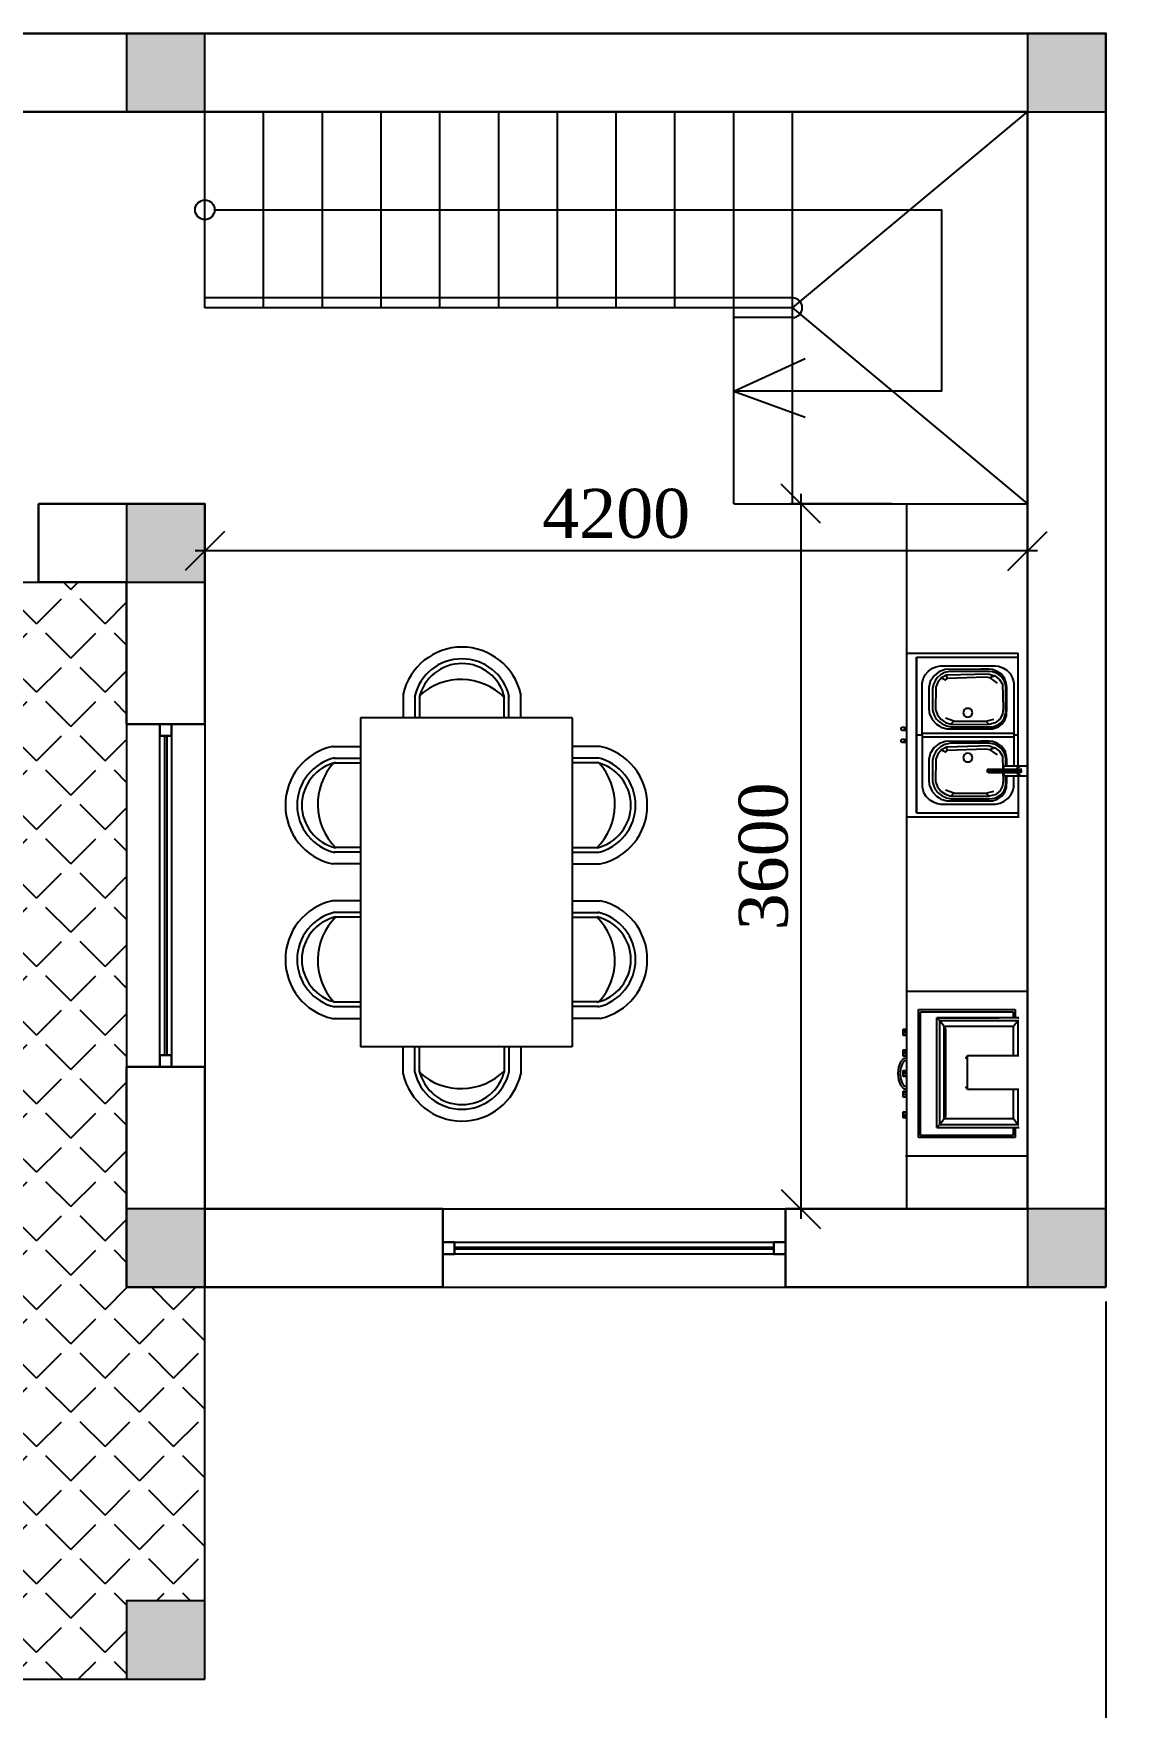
# Model space of a CAD drawing. Header units: inches. Extents: x 2870606 to 3671143, y -733551 to -473558.
# Drawn here: x 2922817 to 2928392, y -494264 to -485719 of the extents above; entities that cross this region are included whole.
import ezdxf

# ---------------------------------------------------------------- set-up
doc = ezdxf.new("R2010")
doc.units = ezdxf.units.IN
doc.header["$MEASUREMENT"] = 0
doc.layers.add('A_Windows', color=160, linetype='Continuous')
doc.layers.add('potolok', color=7, linetype='Continuous')
doc.styles.add('J~stule', font='dutch.ttf')
doc.linetypes.add('FENCELINE1', pattern='A,0.25,-0.1,[133,ltypeshp.shx,S=0.1,R=0,X=-0.1,Y=0],-0.1,1', length=1.45)
doc.dimstyles.new('J~style', dxfattribs={"dimscale": 100, "dimtxt": 2.5, "dimasz": 2, "dimexe": 0.55, "dimexo": 0.725, "dimtad": 1, "dimdec": 0, "dimdsep": 46, "dimtxsty": 'J~stule', "dimblk": 'OBLIQUE', "dimcen": 2, "dimdle": 0.5, "dimadec": 0, "dimazin": 0, "dimtfac": 1, "dimtdec": 0, "dimtmove": 0, "dimatfit": 3, "dimfxl": 1, "dimarcsym": 0})

# ---------------------------------------------------------------- blocks, each defined once
blk = doc.blocks.new('_Oblique')
at = {"color": 0, "linetype": 'ByBlock', "lineweight": -2}
blk.add_line((-0.5, -0.5), (0.5, 0.5), dxfattribs=at)
blk = doc.blocks.new('*D972')
at = {"color": 0, "lineweight": -2, "transparency": 16777216}
for p, q in [((2928292, -492191.4), (2928292, -495083.3)), ((2918092, -494191.4), (2918092, -495083.3)), ((2918042, -495028.3), (2928342, -495028.3))]:
    blk.add_line(p, q, dxfattribs=at)
at = {"layer": 'Defpoints', "color": 0, "lineweight": 35, "transparency": 16777216}
for p in [(2928292, -492118.9), (2918092, -494118.9), (2928292, -495028.3)]:
    blk.add_point(p, dxfattribs=at)
at = {"color": 0, "lineweight": -2, "transparency": 16777216, "xscale": 200, "yscale": 200, "zscale": 200, "rotation": 180}
blk.add_blockref('_Oblique', (2918092, -495028.3), dxfattribs=at)
at = {"color": 0, "lineweight": -2, "transparency": 16777216, "xscale": 200, "yscale": 200, "zscale": 200}
blk.add_blockref('_Oblique', (2928292, -495028.3), dxfattribs=at)
at = {"color": 0, "transparency": 16777216, "insert": (2923192, -494837.4), "char_height": 250, "attachment_point": 5, "style": 'J~stule'}
blk.add_mtext('10200', dxfattribs=at)
blk = doc.blocks.new('*D977')
at = {"color": 0, "lineweight": -2, "transparency": 16777216}
for p, q in [((2923692, -488317.1), (2923692, -488305.2)), ((2927892, -488317.1), (2927892, -488305.2)), ((2927942, -488360.2), (2923642, -488360.2))]:
    blk.add_line(p, q, dxfattribs=at)
at = {"layer": 'Defpoints', "color": 0, "lineweight": 35, "transparency": 16777216}
for p in [(2923692, -488360.2), (2923692, -488389.6), (2927892, -488389.6)]:
    blk.add_point(p, dxfattribs=at)
at = {"color": 0, "lineweight": -2, "transparency": 16777216, "xscale": 200, "yscale": 200, "zscale": 200, "rotation": 180}
blk.add_blockref('_Oblique', (2923692, -488360.2), dxfattribs=at)
at = {"color": 0, "lineweight": -2, "transparency": 16777216, "xscale": 200, "yscale": 200, "zscale": 200}
blk.add_blockref('_Oblique', (2927892, -488360.2), dxfattribs=at)
at = {"color": 0, "transparency": 16777216, "insert": (2925792, -488170.2), "char_height": 250, "attachment_point": 5, "style": 'J~stule'}
blk.add_mtext('4200', dxfattribs=at)
blk = doc.blocks.new('5261')
for p, q in [((-218216.4, -131226.6), (-218216.4, -131347.6)), ((-218156.4, -131233.6), (-218156.4, -131347.6)), ((-218132.4, -131233.6), (-218132.4, -131347.6)), ((-217700.4, -131347.6), (-217700.4, -131233.6)), ((-217676.4, -131347.6), (-217676.4, -131233.6)), ((-217616.4, -131347.6), (-217616.4, -131226.6)), ((-217354, -131347.6), (-218434, -131347.6)), ((-218434, -131347.6), (-218434, -133027.6)), ((-217354, -131347.6), (-217354, -133027.6)), ((-218577.9, -131493.5), (-218434, -131493.5)), ((-217210, -131493.5), (-217354, -131493.5)), ((-218570.9, -131553.5), (-218434, -131553.5)), ((-218570.9, -131577.5), (-218434, -131577.5)), ((-217217.1, -131553.5), (-217354, -131553.5)), ((-217217.1, -131577.5), (-217354, -131577.5)), ((-218434, -132009.5), (-218570.9, -132009.5)), ((-217354, -132009.5), (-217217.1, -132009.5)), ((-218434, -132093.5), (-218577.9, -132093.5)), ((-218434, -132033.5), (-218570.9, -132033.5)), ((-217354, -132033.5), (-217217.1, -132033.5)), ((-217354, -132093.5), (-217210, -132093.5)), ((-218434, -132281.7), (-218577.9, -132281.7)), ((-218434, -132341.7), (-218570.9, -132341.7)), ((-217354, -132281.7), (-217210, -132281.7)), ((-217354, -132341.7), (-217217.1, -132341.7)), ((-218434, -132365.7), (-218570.9, -132365.7)), ((-217354, -132365.7), (-217217.1, -132365.7)), ((-218570.9, -132797.7), (-218434, -132797.7)), ((-218570.9, -132821.7), (-218434, -132821.7)), ((-217217.1, -132797.7), (-217354, -132797.7)), ((-217217.1, -132821.7), (-217354, -132821.7)), ((-218577.9, -132881.7), (-218434, -132881.7)), ((-217210, -132881.7), (-217354, -132881.7)), ((-217354, -133027.6), (-218434, -133027.6)), ((-218216.4, -133165.8), (-218216.4, -133027.6)), ((-218156.4, -133158.8), (-218156.4, -133027.6)), ((-218132.4, -133158.8), (-218132.4, -133027.6)), ((-217700.4, -133027.6), (-217700.4, -133158.8)), ((-217676.4, -133027.6), (-217676.4, -133158.8)), ((-217616.4, -133027.6), (-217616.4, -133165.8))]:
    blk.add_line(p, q)
for centre, radius, start, end in [((-217916.4, -131294.1), 307.5, 12.68038, 167.31962), ((-217916.4, -131294.1), 247.5, 12.68038, 167.31962), ((-217916.4, -131294.1), 223.5, 12.68038, 167.31962), ((-217921.3, -131466.2), 314.1, 44.76745, 132.222), ((-218510.4, -131793.5), 307.5, 102.68038, 257.31962), ((-217277.5, -131793.5), 307.5, 282.68038, 77.31962), ((-218510.4, -131793.5), 247.5, 102.68038, 257.31962), ((-218510.4, -131793.5), 223.5, 102.68038, 257.31962), ((-218338.3, -131788.6), 314.1, 137.778, 225.23255), ((-217277.5, -131793.5), 223.5, 282.68038, 77.31962), ((-217449.6, -131788.6), 314.1, 314.76745, 42.222), ((-217277.5, -131793.5), 247.5, 282.68038, 77.31962), ((-218510.4, -132581.7), 307.5, 102.68038, 257.31962), ((-218510.4, -132581.7), 247.5, 102.68038, 257.31962), ((-217277.5, -132581.7), 247.5, 282.68038, 77.31962), ((-217277.5, -132581.7), 307.5, 282.68038, 77.31962), ((-218510.4, -132581.7), 223.5, 102.68038, 257.31962), ((-218338.3, -132586.7), 314.1, 134.76745, 222.222), ((-217449.6, -132586.7), 314.1, 317.778, 45.23255), ((-217277.5, -132581.7), 223.5, 282.68038, 77.31962), ((-217916.4, -133098.3), 307.5, 192.68038, 347.31962), ((-217916.4, -133098.3), 247.5, 192.68038, 347.31962), ((-217916.4, -133098.3), 223.5, 192.68038, 347.31962), ((-217921.3, -132926.2), 314.1, 227.778, 315.23255)]:
    blk.add_arc(centre, radius, start, end)
blk = doc.blocks.new('*D991')
at = {"color": 0, "lineweight": -2, "transparency": 16777216}
for p, q in [((2926734.4, -488068.9), (2926734.4, -491768.9)), ((2927200.6, -488118.9), (2926679.4, -488118.9)), ((2927819.5, -491718.9), (2926679.4, -491718.9))]:
    blk.add_line(p, q, dxfattribs=at)
at = {"layer": 'Defpoints', "color": 0, "lineweight": 35, "transparency": 16777216}
for p in [(2927273.1, -488118.9), (2926734.4, -491718.9), (2927892, -491718.9)]:
    blk.add_point(p, dxfattribs=at)
at = {"color": 0, "lineweight": -2, "transparency": 16777216, "xscale": 200, "yscale": 200, "zscale": 200}
for p, rotation in [((2926734.4, -488118.9), 90), ((2926734.4, -491718.9), 270)]:
    blk.add_blockref('_Oblique', p, dxfattribs=dict(at, rotation=rotation))
at = {"color": 0, "transparency": 16777216, "insert": (2926544.4, -489918.9), "char_height": 250, "attachment_point": 5, "rotation": 90, "style": 'J~stule'}
blk.add_mtext('3600', dxfattribs=at)
blk = doc.blocks.new('*U969')
at = {"color": 7, "lineweight": 30}
for points in [[(0, 60), (60, 60), (60, 0), (0, 0)], [(1749.9, 60), (1689.9, 60), (1689.9, 0), (1749.9, 0)]]:
    blk.add_lwpolyline(points, close=True, dxfattribs=at)
at = {"color": 4, "lineweight": 25}
for points in [[(60, 60), (1689.9, 60), (1689.9, 0), (60, 0)], [(60, 35), (1689.9, 35), (1689.9, 25), (60, 25)]]:
    blk.add_lwpolyline(points, close=True, dxfattribs=at)

msp = doc.modelspace()

# ---------------------------------------------------------------- hatches: boundary and pattern name
h = msp.add_hatch(color=256)
h.dxf.hatch_style = 1
h.paths.add_polyline_path([(2923292.02, -485718.89), (2923292.02, -486118.89), (2923692.02, -486118.89), (2923692.02, -485718.89)])
h = msp.add_hatch(color=256)
h.dxf.hatch_style = 1
h.paths.add_polyline_path([(2927892.02, -485718.89), (2927892.02, -486118.89), (2928292.02, -486118.89), (2928292.02, -485718.89)])
h = msp.add_hatch(color=256)
h.dxf.hatch_style = 1
h.paths.add_polyline_path([(2923292.02, -488118.89), (2923292.02, -488518.89), (2923692.02, -488518.89), (2923692.02, -488118.89)])
h = msp.add_hatch(color=256)
h.dxf.hatch_style = 1
h.paths.add_polyline_path([(2923292.02, -491718.89), (2923292.02, -492118.89), (2923692.02, -492118.89), (2923692.02, -491718.89)])
h = msp.add_hatch(color=256)
h.dxf.hatch_style = 1
h.paths.add_polyline_path([(2927892.02, -491718.89), (2927892.02, -492118.89), (2928292.02, -492118.89), (2928292.02, -491718.89)])
h = msp.add_hatch(color=256)
h.dxf.hatch_style = 1
h.paths.add_polyline_path([(2923292.02, -493718.89), (2923292.02, -494118.89), (2923692.02, -494118.89), (2923692.02, -493718.89)])
at = {"layer": 'potolok'}
h = msp.add_hatch(dxfattribs=at)
h.set_pattern_fill('ANGLE', color=35, scale=900, angle=405, style=0)
h.set_pattern_definition([(45, (-2687953.97, -1474732.16), (-175.008928, 175.008928), [180, -67.5]), (135, (-2687953.97, -1474732.16), (-175.008928, -175.008928), [180, -67.5])])
h.paths.add_polyline_path([(2918492.02, -488518.89), (2918492.02, -494118.89), (2923292.02, -494118.89), (2923292.02, -493718.89), (2923692.02, -493718.89), (2923692.02, -492118.89), (2923292.02, -492118.89), (2923292.02, -488518.89)])

# ---------------------------------------------------------------- linework, layer by layer
for p, q in [((2923692.02, -487118.89), (2923692.02, -486118.89)), ((2923992.02, -487118.89), (2923992.02, -486118.89)), ((2924292.02, -487118.89), (2924292.02, -486118.89)), ((2924592.02, -487118.89), (2924592.02, -486118.89)), ((2924892.02, -487118.89), (2924892.02, -486118.89)), ((2925192.02, -487118.89), (2925192.02, -486118.89)), ((2925492.02, -487118.89), (2925492.02, -486118.89)), ((2925792.02, -487118.89), (2925792.02, -486118.89)), ((2926092.02, -487118.89), (2926092.02, -486118.89)), ((2926392.02, -487118.89), (2926392.02, -486118.89)), ((2926692.02, -488118.89), (2926692.02, -486118.89)), ((2926692.02, -487118.89), (2927892.02, -486118.89)), ((2926692.02, -487118.89), (2923692.02, -487118.89)), ((2926392.02, -488118.89), (2926392.02, -487118.89)), ((2926692.02, -488118.89), (2926692.02, -487118.89)), ((2926692.02, -487118.89), (2927892.02, -488118.89)), ((2926392.02, -488118.89), (2927892.02, -488118.89)), ((2927273.59, -488881.25), (2927844.45, -488881.25)), ((2927273.59, -488881.25), (2927273.59, -489717.29)), ((2927324.72, -489299.41), (2927324.72, -488902.36)), ((2927324.72, -488902.36), (2927324.72, -489309.33)), ((2927324.72, -488902.36), (2927844.45, -488902.36)), ((2927844.45, -489456.73), (2927844.45, -488881.25)), ((2927353.96, -489034.71), (2927359.1, -489012.8)), ((2927359.1, -489012.8), (2927369.34, -488992.53)), ((2927369.34, -488992.53), (2927384.16, -488974.96)), ((2927384.16, -488974.96), (2927402.79, -488960.99)), ((2927413.06, -488998.72), (2927395.5, -489026.23)), ((2927402.79, -488960.99), (2927424.27, -488951.33)), ((2927438.97, -488977.96), (2927413.06, -488998.72)), ((2927430.52, -489007.68), (2927421.14, -489019.99)), ((2927424.27, -488951.33), (2927447.51, -488946.48)), ((2927448.18, -488992.32), (2927430.52, -489007.68)), ((2927453.04, -489008.32), (2927433.85, -489029.63)), ((2927470.54, -488966.08), (2927438.97, -488977.96)), ((2927447.51, -488946.48), (2927728.17, -488946.48)), ((2927469.31, -488981.4), (2927448.18, -488992.32)), ((2927478.48, -488993.87), (2927453.04, -489008.32)), ((2927453.04, -489008.32), (2927472.32, -489018.6)), ((2927492.53, -488975.62), (2927469.31, -488981.4)), ((2927652.94, -488963.88), (2927470.54, -488966.08)), ((2927472.32, -489018.6), (2927477.94, -489015.11)), ((2927477.94, -489015.11), (2927483.84, -489012.06)), ((2927696, -488988.32), (2927478.48, -488993.87)), ((2927483.84, -489012.06), (2927478.48, -488993.87)), ((2927679.03, -489003.96), (2927483.84, -489012.06)), ((2927500.55, -488974.89), (2927492.53, -488975.62)), ((2927695.79, -488974.78), (2927500.55, -488974.89)), ((2927686.03, -488963.88), (2927652.94, -488963.88)), ((2927699.39, -489007.33), (2927679.03, -489003.96)), ((2927694.88, -488963.77), (2927686.03, -488963.88)), ((2927712.31, -488965.87), (2927694.88, -488963.77)), ((2927712.2, -488976.76), (2927695.79, -488974.78)), ((2927696, -488988.32), (2927725.06, -488997.25)), ((2927725.06, -488997.25), (2927699.39, -489007.33)), ((2927699.39, -489007.33), (2927737.47, -489034.3)), ((2927727.93, -488981.59), (2927712.2, -488976.76)), ((2927736.97, -488974.68), (2927712.31, -488965.87)), ((2927725.06, -488997.25), (2927748.6, -489015.62)), ((2927742.5, -488989.16), (2927727.93, -488981.59)), ((2927728.17, -488946.48), (2927743.93, -488948.92)), ((2927758.04, -488989.61), (2927736.97, -488974.68)), ((2927755.25, -488999.11), (2927742.5, -488989.16)), ((2927743.93, -488948.92), (2927766.3, -488956.78)), ((2927748.6, -489015.62), (2927763.37, -489040.93)), ((2927765.8, -489011.12), (2927755.25, -488999.11)), ((2927773.88, -489009.49), (2927758.04, -488989.61)), ((2927773.82, -489024.87), (2927765.8, -489011.12)), ((2927766.3, -488956.78), (2927786.2, -488969.36)), ((2927783.22, -489032.74), (2927773.88, -489009.49)), ((2927786.2, -488969.36), (2927802.41, -488985.89)), ((2927802.41, -488985.89), (2927814.16, -489005.57)), ((2927814.16, -489005.57), (2927820.73, -489027.22)), ((2927353.96, -489285.82), (2927353.96, -489034.71)), ((2927395.5, -489026.23), (2927388.17, -489057.53)), ((2927388.17, -489057.53), (2927388.17, -489163.97)), ((2927411.32, -489040.7), (2927407.09, -489063.03)), ((2927407.09, -489063.03), (2927407.09, -489169.84)), ((2927421.14, -489019.99), (2927411.32, -489040.7)), ((2927422.85, -489055.6), (2927421.89, -489170.27)), ((2927433.85, -489029.63), (2927422.85, -489055.6)), ((2927472.32, -489018.6), (2927467.04, -489022.5)), ((2927763.37, -489040.93), (2927767.23, -489162.63)), ((2927778.94, -489039.7), (2927773.82, -489024.87)), ((2927781.04, -489055.18), (2927778.94, -489039.7)), ((2927780.93, -489169.84), (2927781.04, -489055.18)), ((2927785.33, -489057.53), (2927783.22, -489032.74)), ((2927785.33, -489161.85), (2927785.33, -489057.53)), ((2927820.73, -489027.22), (2927821.72, -489034.71)), ((2927821.72, -489034.71), (2927821.72, -489299.41)), ((2927388.17, -489163.97), (2927389.39, -489183.22)), ((2927389.39, -489183.22), (2927391.23, -489190.97)), ((2927407.09, -489169.84), (2927408.24, -489177.26)), ((2927408.24, -489177.26), (2927415.15, -489198.67)), ((2927421.89, -489170.27), (2927431.46, -489196.36)), ((2927564.44, -489180.13), (2927563.64, -489185.84)), ((2927563.64, -489185.84), (2927564.44, -489191.56)), ((2927566.78, -489174.8), (2927564.44, -489180.13)), ((2927570.5, -489170.22), (2927566.78, -489174.8)), ((2927575.35, -489166.71), (2927570.5, -489170.22)), ((2927581, -489164.51), (2927575.35, -489166.71)), ((2927587.06, -489163.75), (2927581, -489164.51)), ((2927593.13, -489164.51), (2927587.06, -489163.75)), ((2927598.77, -489166.71), (2927593.13, -489164.51)), ((2927603.62, -489170.22), (2927598.77, -489166.71)), ((2927607.35, -489174.8), (2927603.62, -489170.22)), ((2927609.69, -489180.13), (2927607.35, -489174.8)), ((2927610.48, -489185.84), (2927609.69, -489180.13)), ((2927609.69, -489191.56), (2927610.48, -489185.84)), ((2927767.23, -489162.63), (2927764.75, -489192.62)), ((2927771.93, -489216.18), (2927781.27, -489185.78)), ((2927781.27, -489185.78), (2927780.93, -489169.84)), ((2927784.52, -489200.64), (2927785.33, -489161.85)), ((2927246.73, -489268.12), (2927247.48, -489263.52)), ((2927247.48, -489272.73), (2927246.73, -489268.12)), ((2927247.48, -489263.52), (2927249.54, -489260.15)), ((2927249.54, -489276.1), (2927247.48, -489272.73)), ((2927249.54, -489260.15), (2927252.34, -489258.92)), ((2927252.34, -489258.92), (2927255.45, -489259.16)), ((2927262.54, -489261), (2927252.93, -489260.36)), ((2927255.45, -489259.16), (2927264.31, -489259.9)), ((2927260.76, -489268.12), (2927273.59, -489268.12)), ((2927261.24, -489264.01), (2927262.54, -489261)), ((2927273.59, -489264.52), (2927261.24, -489264.01)), ((2927273.59, -489271.72), (2927261.24, -489272.23)), ((2927261.24, -489272.23), (2927262.54, -489275.24)), ((2927264.31, -489259.9), (2927262.54, -489261)), ((2927262.54, -489261), (2927273.59, -489261.83)), ((2927264.31, -489259.9), (2927273.59, -489260.76)), ((2927391.23, -489190.97), (2927404.57, -489220.04)), ((2927404.57, -489220.04), (2927426.47, -489244.06)), ((2927415.15, -489198.67), (2927418.57, -489205.42)), ((2927418.57, -489205.42), (2927422.53, -489211.93)), ((2927422.53, -489211.93), (2927427.01, -489218.13)), ((2927426.47, -489244.06), (2927440.05, -489253.5)), ((2927427.01, -489218.13), (2927431.95, -489223.98)), ((2927431.46, -489196.36), (2927448.85, -489218.63)), ((2927431.95, -489223.98), (2927437.33, -489229.46)), ((2927433.4, -489248.88), (2927433.5, -489248.97)), ((2927437.33, -489229.46), (2927455.92, -489243.42)), ((2927440.05, -489253.5), (2927447.37, -489257.47)), ((2927447.37, -489257.47), (2927454.98, -489260.9)), ((2927448.85, -489218.63), (2927472.47, -489235.03)), ((2927454.98, -489260.9), (2927462.82, -489263.78)), ((2927455.92, -489243.42), (2927477.36, -489253.09)), ((2927462.82, -489263.78), (2927479.09, -489267.82)), ((2927472.47, -489235.03), (2927500.13, -489244.06)), ((2927516.04, -489228.9), (2927473.29, -489213.22)), ((2927477.36, -489253.09), (2927500.55, -489257.98)), ((2927479.09, -489267.82), (2927619.84, -489268.98)), ((2927500.13, -489244.06), (2927516.04, -489228.9)), ((2927500.13, -489244.06), (2927696.3, -489245.36)), ((2927500.55, -489257.98), (2927575.09, -489257.98)), ((2927516.04, -489228.9), (2927672.08, -489228.9)), ((2927564.44, -489191.56), (2927566.78, -489196.89)), ((2927566.78, -489196.89), (2927570.5, -489201.46)), ((2927570.5, -489201.46), (2927575.35, -489204.97)), ((2927575.09, -489257.98), (2927695.93, -489258.55)), ((2927575.35, -489204.97), (2927581, -489207.18)), ((2927581, -489207.18), (2927587.06, -489207.93)), ((2927587.06, -489207.93), (2927593.13, -489207.18)), ((2927593.13, -489207.18), (2927598.77, -489204.97)), ((2927598.77, -489204.97), (2927603.62, -489201.46)), ((2927603.62, -489201.46), (2927607.35, -489196.89)), ((2927607.35, -489196.89), (2927609.69, -489191.56)), ((2927619.84, -489268.98), (2927712.87, -489268.22)), ((2927644.53, -489268.77), (2927642.19, -489269.8)), ((2927672.08, -489228.9), (2927679.14, -489229.37)), ((2927679.14, -489229.37), (2927719.2, -489218.42)), ((2927696.3, -489245.36), (2927679.14, -489229.37)), ((2927695.93, -489258.55), (2927712.72, -489257.27)), ((2927726.17, -489237.21), (2927696.3, -489245.36)), ((2927712.72, -489257.27), (2927728.9, -489252.86)), ((2927712.87, -489268.22), (2927738.24, -489259.96)), ((2927750.26, -489218.66), (2927726.17, -489237.21)), ((2927728.9, -489252.86), (2927743.91, -489245.43)), ((2927738.24, -489259.96), (2927746, -489255.64)), ((2927743.91, -489245.43), (2927756.96, -489235.38)), ((2927746, -489255.64), (2927759.86, -489244.96)), ((2927764.75, -489192.62), (2927750.26, -489218.66)), ((2927756.96, -489235.38), (2927767.61, -489223.07)), ((2927759.86, -489244.96), (2927775.77, -489224.57)), ((2927767.61, -489223.07), (2927771.93, -489216.18)), ((2927775.77, -489224.57), (2927784.52, -489200.64)), ((2927246.73, -489329.19), (2927247.48, -489324.58)), ((2927247.48, -489333.79), (2927246.73, -489329.19)), ((2927247.48, -489324.58), (2927249.54, -489321.21)), ((2927249.54, -489337.16), (2927247.48, -489333.79)), ((2927252.34, -489277.33), (2927249.54, -489276.1)), ((2927249.54, -489321.21), (2927252.34, -489319.98)), ((2927252.34, -489338.39), (2927249.54, -489337.16)), ((2927255.45, -489277.08), (2927252.34, -489277.33)), ((2927252.34, -489319.98), (2927255.45, -489320.23)), ((2927255.45, -489338.15), (2927252.34, -489338.39)), ((2927262.54, -489275.24), (2927252.93, -489275.88)), ((2927262.54, -489322.07), (2927252.93, -489321.43)), ((2927262.54, -489336.31), (2927252.93, -489336.95)), ((2927264.31, -489276.34), (2927255.45, -489277.08)), ((2927255.45, -489320.23), (2927264.31, -489320.97)), ((2927264.31, -489337.41), (2927255.45, -489338.15)), ((2927260.76, -489329.19), (2927273.59, -489329.19)), ((2927261.24, -489325.08), (2927262.54, -489322.07)), ((2927273.59, -489325.59), (2927261.24, -489325.08)), ((2927273.59, -489332.79), (2927261.24, -489333.3)), ((2927261.24, -489333.3), (2927262.54, -489336.31)), ((2927262.54, -489275.24), (2927273.59, -489274.41)), ((2927264.31, -489276.34), (2927262.54, -489275.24)), ((2927264.31, -489320.97), (2927262.54, -489322.07)), ((2927262.54, -489322.07), (2927273.59, -489322.9)), ((2927262.54, -489336.31), (2927273.59, -489335.48)), ((2927264.31, -489337.41), (2927262.54, -489336.31)), ((2927273.59, -489275.48), (2927264.31, -489276.34)), ((2927264.31, -489320.97), (2927273.59, -489321.83)), ((2927273.59, -489336.54), (2927264.31, -489337.41)), ((2927324.72, -489289.49), (2927324.72, -489696.46)), ((2927324.72, -489298.96), (2927357.4, -489298.96)), ((2927324.72, -489696.46), (2927324.72, -489298.96)), ((2927353.97, -489299.41), (2927353.96, -489285.82)), ((2927353.96, -489298.96), (2927353.96, -489563.65)), ((2927357.4, -489289.49), (2927818.27, -489289.49)), ((2927357.4, -489309.33), (2927818.27, -489309.33)), ((2927438.97, -489345.23), (2927413.06, -489365.99)), ((2927470.54, -489333.35), (2927438.97, -489345.23)), ((2927469.31, -489348.67), (2927448.18, -489359.59)), ((2927492.53, -489342.89), (2927469.31, -489348.67)), ((2927652.94, -489331.15), (2927470.54, -489333.35)), ((2927696, -489355.59), (2927478.48, -489361.14)), ((2927500.55, -489342.16), (2927492.53, -489342.89)), ((2927695.79, -489342.05), (2927500.55, -489342.16)), ((2927686.03, -489331.15), (2927652.94, -489331.15)), ((2927694.88, -489331.04), (2927686.03, -489331.15)), ((2927712.31, -489333.14), (2927694.88, -489331.04)), ((2927712.2, -489344.03), (2927695.79, -489342.05)), ((2927696, -489355.59), (2927725.06, -489364.52)), ((2927727.93, -489348.86), (2927712.2, -489344.03)), ((2927736.97, -489341.95), (2927712.31, -489333.14)), ((2927742.5, -489356.43), (2927727.93, -489348.86)), ((2927758.04, -489356.88), (2927736.97, -489341.95)), ((2927755.25, -489366.38), (2927742.5, -489356.43)), ((2927773.88, -489376.76), (2927758.04, -489356.88)), ((2927818.27, -489298.96), (2927821.71, -489298.96)), ((2927821.72, -489299.41), (2927818.27, -489299.41)), ((2927821.71, -489298.96), (2927821.72, -489312.54)), ((2927821.72, -489299.41), (2927844.45, -489299.41)), ((2927821.72, -489312.54), (2927821.72, -489456.73)), ((2927395.5, -489393.5), (2927388.17, -489424.8)), ((2927388.17, -489424.8), (2927388.17, -489531.24)), ((2927413.06, -489365.99), (2927395.5, -489393.5)), ((2927411.32, -489407.97), (2927407.09, -489430.3)), ((2927407.09, -489430.3), (2927407.09, -489537.11)), ((2927421.14, -489387.26), (2927411.32, -489407.97)), ((2927430.52, -489374.95), (2927421.14, -489387.26)), ((2927422.85, -489422.87), (2927421.89, -489537.54)), ((2927433.85, -489396.9), (2927422.85, -489422.87)), ((2927448.18, -489359.59), (2927430.52, -489374.95)), ((2927453.04, -489375.59), (2927433.85, -489396.9)), ((2927478.48, -489361.14), (2927453.04, -489375.59)), ((2927453.04, -489375.59), (2927472.32, -489385.87)), ((2927472.32, -489385.87), (2927467.04, -489389.77)), ((2927472.32, -489385.87), (2927477.94, -489382.38)), ((2927477.94, -489382.38), (2927483.84, -489379.33)), ((2927483.84, -489379.33), (2927478.48, -489361.14)), ((2927679.03, -489371.22), (2927483.84, -489379.33)), ((2927564.44, -489409.42), (2927563.64, -489415.14)), ((2927563.64, -489415.14), (2927564.44, -489420.86)), ((2927566.78, -489404.1), (2927564.44, -489409.42)), ((2927564.44, -489420.86), (2927566.78, -489426.18)), ((2927570.5, -489399.52), (2927566.78, -489404.1)), ((2927566.78, -489426.18), (2927570.5, -489430.76)), ((2927575.35, -489396.01), (2927570.5, -489399.52)), ((2927570.5, -489430.76), (2927575.35, -489434.27)), ((2927581, -489393.8), (2927575.35, -489396.01)), ((2927575.35, -489434.27), (2927581, -489436.48)), ((2927587.06, -489393.05), (2927581, -489393.8)), ((2927581, -489436.48), (2927587.06, -489437.23)), ((2927593.13, -489393.8), (2927587.06, -489393.05)), ((2927587.06, -489437.23), (2927593.13, -489436.48)), ((2927598.77, -489396.01), (2927593.13, -489393.8)), ((2927593.13, -489436.48), (2927598.77, -489434.27)), ((2927603.62, -489399.52), (2927598.77, -489396.01)), ((2927598.77, -489434.27), (2927603.62, -489430.76)), ((2927607.35, -489404.1), (2927603.62, -489399.52)), ((2927603.62, -489430.76), (2927607.35, -489426.18)), ((2927609.69, -489409.42), (2927607.35, -489404.1)), ((2927607.35, -489426.18), (2927609.69, -489420.86)), ((2927610.48, -489415.14), (2927609.69, -489409.42)), ((2927609.69, -489420.86), (2927610.48, -489415.14)), ((2927699.39, -489374.6), (2927679.03, -489371.22)), ((2927725.06, -489364.52), (2927699.39, -489374.6)), ((2927699.39, -489374.6), (2927737.47, -489401.57)), ((2927725.06, -489364.52), (2927748.6, -489382.89)), ((2927748.6, -489382.89), (2927763.37, -489408.2)), ((2927765.8, -489378.39), (2927755.25, -489366.38)), ((2927763.37, -489408.2), (2927765.45, -489473.87)), ((2927773.82, -489392.14), (2927765.8, -489378.39)), ((2927772.89, -489375.52), (2927774.89, -489376.61)), ((2927774.89, -489376.61), (2927773.41, -489376.18)), ((2927778.94, -489406.97), (2927773.82, -489392.14)), ((2927783.22, -489400.01), (2927773.88, -489376.76)), ((2927774.89, -489376.61), (2927775.37, -489377.93)), ((2927775.37, -489377.93), (2927777.15, -489382.81)), ((2927777.15, -489382.81), (2927777.49, -489384.16)), ((2927778.53, -489388.34), (2927777.49, -489384.16)), ((2927777.49, -489384.16), (2927778.16, -489386.87)), ((2927778.16, -489386.87), (2927778.53, -489388.34)), ((2927781.04, -489422.45), (2927778.94, -489406.97)), ((2927781.01, -489456.73), (2927781.04, -489422.45)), ((2927785.33, -489424.8), (2927783.22, -489400.01)), ((2927785.33, -489456.73), (2927785.33, -489424.8)), ((2927686.61, -489476.4), (2927684.1, -489482.45)), ((2927684.1, -489482.45), (2927686.61, -489488.5)), ((2927684.1, -489482.45), (2927697.62, -489482.45)), ((2927686.61, -489476.4), (2927692.65, -489473.89)), ((2927699.75, -489476.4), (2927686.61, -489476.4)), ((2927686.61, -489488.5), (2927699.76, -489488.5)), ((2927686.61, -489488.5), (2927692.66, -489491)), ((2927692.65, -489473.89), (2927704.89, -489473.89)), ((2927692.66, -489491), (2927713.99, -489491)), ((2927697.62, -489482.45), (2927707.66, -489482.44)), ((2927709.51, -489476.39), (2927699.75, -489476.4)), ((2927699.76, -489488.5), (2927709.51, -489488.49)), ((2927704.89, -489473.89), (2927713.98, -489473.88)), ((2927707.66, -489482.44), (2927734.13, -489482.44)), ((2927735.25, -489476.39), (2927709.51, -489476.39)), ((2927709.51, -489488.49), (2927735.25, -489488.49)), ((2927713.98, -489473.88), (2927737.94, -489473.88)), ((2927713.99, -489491), (2927725.13, -489490.98)), ((2927725.13, -489490.98), (2927752.01, -489490.98)), ((2927734.13, -489482.44), (2927749.67, -489482.42)), ((2927750.35, -489476.38), (2927735.25, -489476.39)), ((2927735.25, -489488.49), (2927750.35, -489488.47)), ((2927737.94, -489473.88), (2927752, -489473.87)), ((2927749.67, -489482.42), (2927766.04, -489482.42)), ((2927766.27, -489476.38), (2927750.35, -489476.38)), ((2927750.35, -489488.47), (2927766.27, -489488.47)), ((2927752, -489473.87), (2927766.82, -489473.87)), ((2927752.01, -489490.98), (2927766.83, -489490.97)), ((2927766, -489490.98), (2927767.23, -489529.9)), ((2927766.04, -489482.42), (2927782.7, -489482.41)), ((2927782.46, -489476.36), (2927766.27, -489476.38)), ((2927766.27, -489488.47), (2927782.47, -489488.46)), ((2927766.82, -489473.87), (2927781.9, -489473.86)), ((2927766.83, -489490.97), (2927781.91, -489490.97)), ((2927770.51, -489457.6), (2927770.51, -489456.73)), ((2927770.51, -489456.73), (2927892.02, -489456.73)), ((2927770.51, -489460.16), (2927770.51, -489457.6)), ((2927770.51, -489464.24), (2927770.51, -489460.16)), ((2927770.51, -489469.56), (2927770.51, -489464.24)), ((2927770.51, -489473.86), (2927770.51, -489469.56)), ((2927770.51, -489490.97), (2927770.51, -489507.18)), ((2927770.51, -489507.18), (2927770.51, -489508.05)), ((2927770.51, -489508.05), (2927892.02, -489508.05)), ((2927780.93, -489537.11), (2927780.96, -489508.05)), ((2927781.9, -489473.86), (2927796.73, -489473.86)), ((2927781.91, -489490.97), (2927796.73, -489490.96)), ((2927798.38, -489476.36), (2927782.46, -489476.36)), ((2927782.47, -489488.46), (2927798.39, -489488.46)), ((2927782.7, -489482.41), (2927799.07, -489482.41)), ((2927784.52, -489567.91), (2927785.33, -489529.12)), ((2927785.33, -489529.12), (2927785.33, -489508.05)), ((2927796.73, -489473.86), (2927810.79, -489473.85)), ((2927796.73, -489490.96), (2927823.61, -489490.96)), ((2927813.48, -489476.35), (2927798.38, -489476.36)), ((2927798.39, -489488.46), (2927813.49, -489488.45)), ((2927799.07, -489482.41), (2927814.6, -489482.4)), ((2927810.79, -489473.85), (2927823.61, -489473.85)), ((2927827.25, -489476.35), (2927813.48, -489476.35)), ((2927813.49, -489488.45), (2927827.26, -489488.45)), ((2927814.6, -489482.4), (2927828.77, -489482.4)), ((2927821.72, -489563.65), (2927821.72, -489508.05)), ((2927823.61, -489473.85), (2927834.75, -489473.83)), ((2927823.61, -489490.96), (2927834.76, -489490.94)), ((2927839.22, -489476.34), (2927827.25, -489476.35)), ((2927827.26, -489488.45), (2927839.23, -489488.43)), ((2927828.77, -489482.4), (2927841.08, -489482.38)), ((2927834.75, -489473.83), (2927856.07, -489473.83)), ((2927834.76, -489490.94), (2927856.08, -489490.94)), ((2927837.55, -489471.7), (2927836.66, -489473.83)), ((2927836.67, -489490.94), (2927837.55, -489493.08)), ((2927840.95, -489467.27), (2927837.55, -489471.7)), ((2927837.55, -489493.08), (2927840.95, -489497.51)), ((2927862.13, -489476.34), (2927839.22, -489476.34)), ((2927839.23, -489488.43), (2927862.13, -489488.43)), ((2927845.38, -489463.87), (2927840.95, -489467.27)), ((2927840.95, -489497.51), (2927845.38, -489500.91)), ((2927841.08, -489482.38), (2927864.63, -489482.38)), ((2927844.45, -489508.05), (2927844.45, -489722.52)), ((2927850.54, -489461.73), (2927845.38, -489463.87)), ((2927845.38, -489500.91), (2927850.54, -489503.05)), ((2927856.08, -489461), (2927850.54, -489461.73)), ((2927850.54, -489503.05), (2927856.08, -489503.77)), ((2927353.96, -489563.65), (2927354.95, -489571.15)), ((2927354.95, -489571.15), (2927361.52, -489592.79)), ((2927361.52, -489592.79), (2927373.27, -489612.47)), ((2927373.27, -489612.47), (2927389.48, -489629)), ((2927388.17, -489531.24), (2927389.39, -489550.49)), ((2927389.39, -489550.49), (2927391.23, -489558.24)), ((2927391.23, -489558.24), (2927404.57, -489587.31)), ((2927404.57, -489587.31), (2927426.47, -489611.33)), ((2927407.09, -489537.11), (2927408.24, -489544.53)), ((2927408.24, -489544.53), (2927415.15, -489565.94)), ((2927415.15, -489565.94), (2927418.57, -489572.69)), ((2927418.57, -489572.69), (2927422.53, -489579.19)), ((2927421.89, -489537.54), (2927431.46, -489563.63)), ((2927422.53, -489579.19), (2927427.01, -489585.4)), ((2927426.47, -489611.33), (2927440.05, -489620.77)), ((2927427.01, -489585.4), (2927431.95, -489591.25)), ((2927431.46, -489563.63), (2927448.85, -489585.9)), ((2927431.95, -489591.25), (2927437.33, -489596.73)), ((2927437.33, -489596.73), (2927455.92, -489610.69)), ((2927448.85, -489585.9), (2927472.47, -489602.3)), ((2927455.92, -489610.69), (2927477.36, -489620.36)), ((2927472.47, -489602.3), (2927500.13, -489611.33)), ((2927516.04, -489596.17), (2927473.29, -489580.49)), ((2927500.13, -489611.33), (2927516.04, -489596.17)), ((2927500.13, -489611.33), (2927696.3, -489612.63)), ((2927516.04, -489596.17), (2927672.08, -489596.17)), ((2927672.08, -489596.17), (2927679.14, -489596.64)), ((2927679.14, -489596.64), (2927719.2, -489585.69)), ((2927696.3, -489612.63), (2927679.14, -489596.64)), ((2927726.17, -489604.48), (2927696.3, -489612.63)), ((2927750.26, -489585.93), (2927726.17, -489604.48)), ((2927728.9, -489620.12), (2927743.91, -489612.7)), ((2927743.91, -489612.7), (2927756.96, -489602.65)), ((2927746, -489622.91), (2927759.86, -489612.23)), ((2927764.75, -489559.89), (2927750.26, -489585.93)), ((2927756.96, -489602.65), (2927767.61, -489590.34)), ((2927759.86, -489612.23), (2927775.77, -489591.84)), ((2927767.23, -489529.9), (2927764.75, -489559.89)), ((2927767.61, -489590.34), (2927771.93, -489583.45)), ((2927771.93, -489583.45), (2927778.24, -489568.66)), ((2927775.77, -489591.84), (2927784.52, -489567.91)), ((2927778.24, -489568.66), (2927781.27, -489553.05)), ((2927781.27, -489553.05), (2927780.93, -489537.11)), ((2927791.52, -489623.4), (2927806.34, -489605.83)), ((2927806.34, -489605.83), (2927816.58, -489585.57)), ((2927816.58, -489585.57), (2927821.72, -489563.65)), ((2927324.72, -489696.46), (2927844.45, -489696.46)), ((2927389.48, -489629), (2927409.37, -489641.58)), ((2927409.37, -489641.58), (2927431.75, -489649.45)), ((2927431.75, -489649.45), (2927447.51, -489651.88)), ((2927440.05, -489620.77), (2927447.37, -489624.74)), ((2927447.37, -489624.74), (2927454.98, -489628.17)), ((2927447.51, -489651.88), (2927728.17, -489651.88)), ((2927454.98, -489628.17), (2927462.82, -489631.05)), ((2927462.82, -489631.05), (2927479.09, -489635.1)), ((2927477.36, -489620.36), (2927500.55, -489625.25)), ((2927479.09, -489635.1), (2927619.84, -489636.24)), ((2927500.55, -489625.25), (2927575.09, -489625.25)), ((2927575.09, -489625.25), (2927695.93, -489625.82)), ((2927619.84, -489636.24), (2927712.87, -489635.49)), ((2927695.93, -489625.82), (2927712.72, -489624.54)), ((2927712.72, -489624.54), (2927728.9, -489620.12)), ((2927712.87, -489635.49), (2927738.24, -489627.23)), ((2927728.17, -489651.88), (2927751.41, -489647.03)), ((2927738.24, -489627.23), (2927746, -489622.91)), ((2927751.41, -489647.03), (2927772.89, -489637.38)), ((2927772.89, -489637.38), (2927791.52, -489623.4)), ((2927280.05, -489717.29), (2927844.45, -489717.29)), ((2927273.13, -490607.05), (2927892.02, -490607.05)), ((2927275.21, -490607.05), (2927867.67, -490607.05)), ((2927334.36, -490701.4), (2927828.88, -490701.4)), ((2927334.36, -491353.94), (2927334.36, -490701.4)), ((2927344.88, -490711.93), (2927818.36, -490711.93)), ((2927344.88, -491343.41), (2927344.88, -490711.93)), ((2927818.36, -490711.93), (2927818.36, -490742.77)), ((2927828.88, -490701.4), (2927828.88, -490742.77)), ((2927257.55, -490801.39), (2927269.59, -490801.39)), ((2927257.55, -490832.96), (2927257.55, -490801.39)), ((2927257.55, -490806.01), (2927269.59, -490806.01)), ((2927847.89, -490742.77), (2927428.64, -490742.77)), ((2927428.64, -490742.77), (2927747.29, -490742.77)), ((2927428.64, -490742.77), (2927442.89, -490756.16)), ((2927428.64, -491303.24), (2927428.64, -490742.77)), ((2927442.89, -490756.16), (2927843.64, -490756.16)), ((2927466.84, -490788.06), (2927442.89, -490756.16)), ((2927442.89, -490756.16), (2927442.89, -491289.85)), ((2927466.84, -490788.06), (2927472.71, -490801.46)), ((2927819.69, -490788.06), (2927466.84, -490788.06)), ((2927466.84, -491257.95), (2927466.84, -490788.06)), ((2927472.71, -490801.46), (2927472.71, -491244.55)), ((2927843.64, -490756.16), (2927819.69, -490788.06)), ((2927819.69, -490938.1), (2927819.69, -490788.06)), ((2927843.64, -490756.16), (2927844.74, -490753.66)), ((2927843.64, -490938.1), (2927843.64, -490756.16)), ((2927844.74, -490746.97), (2927847.89, -490742.77)), ((2927257.55, -490817.18), (2927269.59, -490817.18)), ((2927257.55, -490828.34), (2927269.59, -490828.34)), ((2927269.59, -490832.96), (2927257.55, -490832.96)), ((2927244.07, -490967.46), (2927233.71, -490994.72)), ((2927251.15, -490980.6), (2927243.8, -491002.47)), ((2927259.23, -490950.32), (2927244.07, -490967.46)), ((2927262.49, -490964.91), (2927251.15, -490980.6)), ((2927257.55, -490906.64), (2927269.59, -490906.64)), ((2927257.55, -490938.21), (2927257.55, -490906.64)), ((2927257.55, -490911.26), (2927269.59, -490911.26)), ((2927257.55, -490922.42), (2927269.59, -490922.42)), ((2927257.55, -490933.59), (2927269.59, -490933.59)), ((2927269.59, -490938.21), (2927257.55, -490938.21)), ((2927259.23, -490950.32), (2927269.59, -490947.67)), ((2927269.59, -490961.31), (2927262.49, -490964.91)), ((2927585.4, -490938.1), (2927574.88, -490952.12)), ((2927847.71, -490938.1), (2927585.4, -490938.1)), ((2927585.4, -491107.36), (2927585.4, -490938.1)), ((2927233.71, -490994.72), (2927230.03, -491027.57)), ((2927230.03, -491027.57), (2927233.71, -491060.42)), ((2927233.71, -491060.42), (2927244.07, -491087.67)), ((2927243.8, -491002.47), (2927241.26, -491027.57)), ((2927241.26, -491027.57), (2927243.8, -491052.66)), ((2927243.8, -491052.66), (2927251.15, -491074.53)), ((2927257.55, -491011.88), (2927269.59, -491011.88)), ((2927257.55, -491043.46), (2927257.55, -491011.88)), ((2927257.55, -491016.51), (2927269.59, -491016.51)), ((2927257.55, -491027.67), (2927269.59, -491027.67)), ((2927257.55, -491038.83), (2927269.59, -491038.83)), ((2927269.59, -491043.46), (2927257.55, -491043.46)), ((2927244.07, -491087.67), (2927259.23, -491104.81)), ((2927251.15, -491074.53), (2927262.49, -491090.22)), ((2927257.55, -491117.13), (2927269.59, -491117.13)), ((2927257.55, -491148.7), (2927257.55, -491117.13)), ((2927257.55, -491121.75), (2927269.59, -491121.75)), ((2927257.55, -491132.92), (2927269.59, -491132.92)), ((2927257.55, -491144.08), (2927269.59, -491144.08)), ((2927269.59, -491148.7), (2927257.55, -491148.7)), ((2927259.23, -491104.81), (2927269.59, -491107.46)), ((2927262.49, -491090.22), (2927269.59, -491093.83)), ((2927574.88, -491093.35), (2927585.4, -491107.36)), ((2927585.4, -491107.36), (2927847.71, -491107.36)), ((2927819.69, -491257.95), (2927819.69, -491107.36)), ((2927843.64, -491289.85), (2927843.64, -491107.36)), ((2927257.55, -491222.38), (2927269.59, -491222.38)), ((2927257.55, -491253.95), (2927257.55, -491222.38)), ((2927257.55, -491227), (2927269.59, -491227)), ((2927257.55, -491238.16), (2927269.59, -491238.16)), ((2927257.55, -491249.33), (2927269.59, -491249.33)), ((2927269.59, -491253.95), (2927257.55, -491253.95)), ((2927442.89, -491289.85), (2927428.64, -491303.24)), ((2927428.64, -491303.24), (2927849.51, -491303.24)), ((2927442.89, -491289.85), (2927466.84, -491257.95)), ((2927843.64, -491289.85), (2927442.89, -491289.85)), ((2927472.71, -491244.55), (2927466.84, -491257.95)), ((2927466.84, -491257.95), (2927819.69, -491257.95)), ((2927818.36, -491303.24), (2927818.36, -491343.41)), ((2927819.69, -491257.95), (2927843.64, -491289.85)), ((2927828.88, -491303.24), (2927828.88, -491353.94)), ((2927844.74, -491292.35), (2927843.64, -491289.85)), ((2927847.89, -491303.24), (2927844.74, -491299.04)), ((2927828.88, -491353.94), (2927334.36, -491353.94)), ((2927818.36, -491343.41), (2927344.88, -491343.41)), ((2927269.78, -491448.66), (2927269.59, -491448.66)), ((2927269.78, -491448.36), (2927275.01, -491448.36)), ((2927275.01, -491448.36), (2927892.02, -491448.36))]:
    msp.add_line(p, q)
at = {"linetype": 'FENCELINE1', "ltscale": 250}
for p, q in [((2926692.02, -487068.89), (2923692.02, -487068.89)), ((2926692.02, -487168.89), (2926392.02, -487168.89))]:
    msp.add_line(p, q, dxfattribs=at)
at = {"lineweight": 30}
for p, q in [((2922842.02, -488518.89), (2922842.02, -488118.89)), ((2923692.02, -489243.92), (2923692.02, -488118.89)), ((2923292.02, -489243.92), (2923292.02, -488518.89)), ((2923692.02, -489243.92), (2923292.02, -489243.92)), ((2923292.02, -492118.89), (2923292.02, -490993.86)), ((2923292.02, -490993.86), (2923692.02, -490993.86)), ((2923692.02, -492118.89), (2923692.02, -490993.86)), ((2924906.78, -491718.89), (2923692.02, -491718.89)), ((2924906.78, -491718.89), (2924906.78, -492118.89)), ((2927892.02, -491718.89), (2926656.72, -491718.89)), ((2926656.72, -492118.89), (2926656.72, -491718.89)), ((2924906.78, -492118.89), (2923292.02, -492118.89)), ((2928292.02, -492118.89), (2926656.72, -492118.89))]:
    msp.add_line(p, q, dxfattribs=at)
for points in [[(2918092.02, -486718.84), (2918092.02, -485718.89), (2928292.02, -485718.89), (2928292.02, -492118.89)], [(2918492.02, -486118.89), (2927892.02, -486118.89), (2927892.02, -491718.89)], [(2923692.02, -488118.89), (2922842.02, -488118.89)], [(2923292.02, -488518.89), (2922842.02, -488518.89)]]:
    msp.add_lwpolyline(points, dxfattribs=at)
for points in [[(2923692.02, -486118.89), (2923692.02, -485718.89), (2923292.02, -485718.89), (2923292.02, -486118.89)], [(2928292.02, -486118.89), (2928292.02, -485718.89), (2927892.02, -485718.89), (2927892.02, -486118.89)], [(2923692.02, -488518.89), (2923692.02, -488118.89), (2923292.02, -488118.89), (2923292.02, -488518.89)], [(2923692.02, -492118.89), (2923692.02, -491718.89), (2923292.02, -491718.89), (2923292.02, -492118.89)], [(2928292.02, -492118.89), (2928292.02, -491718.89), (2927892.02, -491718.89), (2927892.02, -492118.89)], [(2923692.02, -494118.89), (2923692.02, -493718.89), (2923292.02, -493718.89), (2923292.02, -494118.89)]]:
    msp.add_lwpolyline(points, close=True)
for points in [[(2923742.02, -486618.89), (2927452.37, -486618.89), (2927452.37, -487543.89), (2926392.02, -487543.89)], [(2926392.02, -487543.89), (2926756.16, -487378.09)], [(2926392.02, -487543.89), (2926756.16, -487678)], [(2927273.13, -488118.89), (2927273.13, -491718.89)], [(2927273.13, -488118.89), (2927892.02, -488118.89)], [(2923292.02, -489243.92), (2923292.02, -490993.86)], [(2923692.02, -489243.92), (2923692.02, -490993.86)], [(2924906.78, -491718.89), (2926656.72, -491718.89)], [(2923692.02, -494118.89), (2923692.02, -492118.89)], [(2924906.78, -492118.89), (2926656.72, -492118.89)], [(2918092.02, -494118.89), (2923692.02, -494118.89)]]:
    msp.add_lwpolyline(points)
msp.add_circle((2923692.02, -486618.89), 50)
at = {"linetype": 'FENCELINE1', "ltscale": 250}
msp.add_arc((2926692.02, -487118.89), 50, 270, 90, dxfattribs=at)
at = {"layer": 'potolok', "color": 35}
msp.add_lwpolyline([(2921342.02, -488518.89), (2922842.02, -488518.89)], dxfattribs=at)

# ---------------------------------------------------------------- block references
at = {"color": 7}
msp.add_blockref('5261', (3142920.77, -357864.36), dxfattribs=at)
at = {"layer": 'A_Windows', "color": 5, "lineweight": 30}
for p, rotation in [((2923522.02, -490993.86), 90.00001539293649), ((2926656.72, -491888.89), 180.0000153929365)]:
    msp.add_blockref('*U969', p, dxfattribs=dict(at, rotation=rotation))

# ---------------------------------------------------------------- dimensions: what is measured, and where the dimension line sits
for base, p1, p2, picture, middle in [((2923692.02, -488360.2), (2927892.02, -488389.6), (2923692.02, -488389.6), '*D977', (2925792.02, -488170.19)), ((2928292.02, -495028.3), (2918092.02, -494118.89), (2928292.02, -492118.89), '*D972', (2923192.02, -494837.42))]:
    dim = msp.add_linear_dim(base=base, p1=p1, p2=p2, dimstyle='J~style')
    dim.commit()
    dim.dimension.update_dxf_attribs({"geometry": picture, "text_midpoint": middle})
dim = msp.add_linear_dim(base=(2926734.44, -491718.89), p1=(2927273.13, -488118.89), p2=(2927892.02, -491718.89), angle=90, dimstyle='J~style')
dim.commit()
dim.dimension.update_dxf_attribs({"geometry": '*D991', "text_midpoint": (2926544.42, -489918.89)})

doc.saveas('drawing.dxf')
